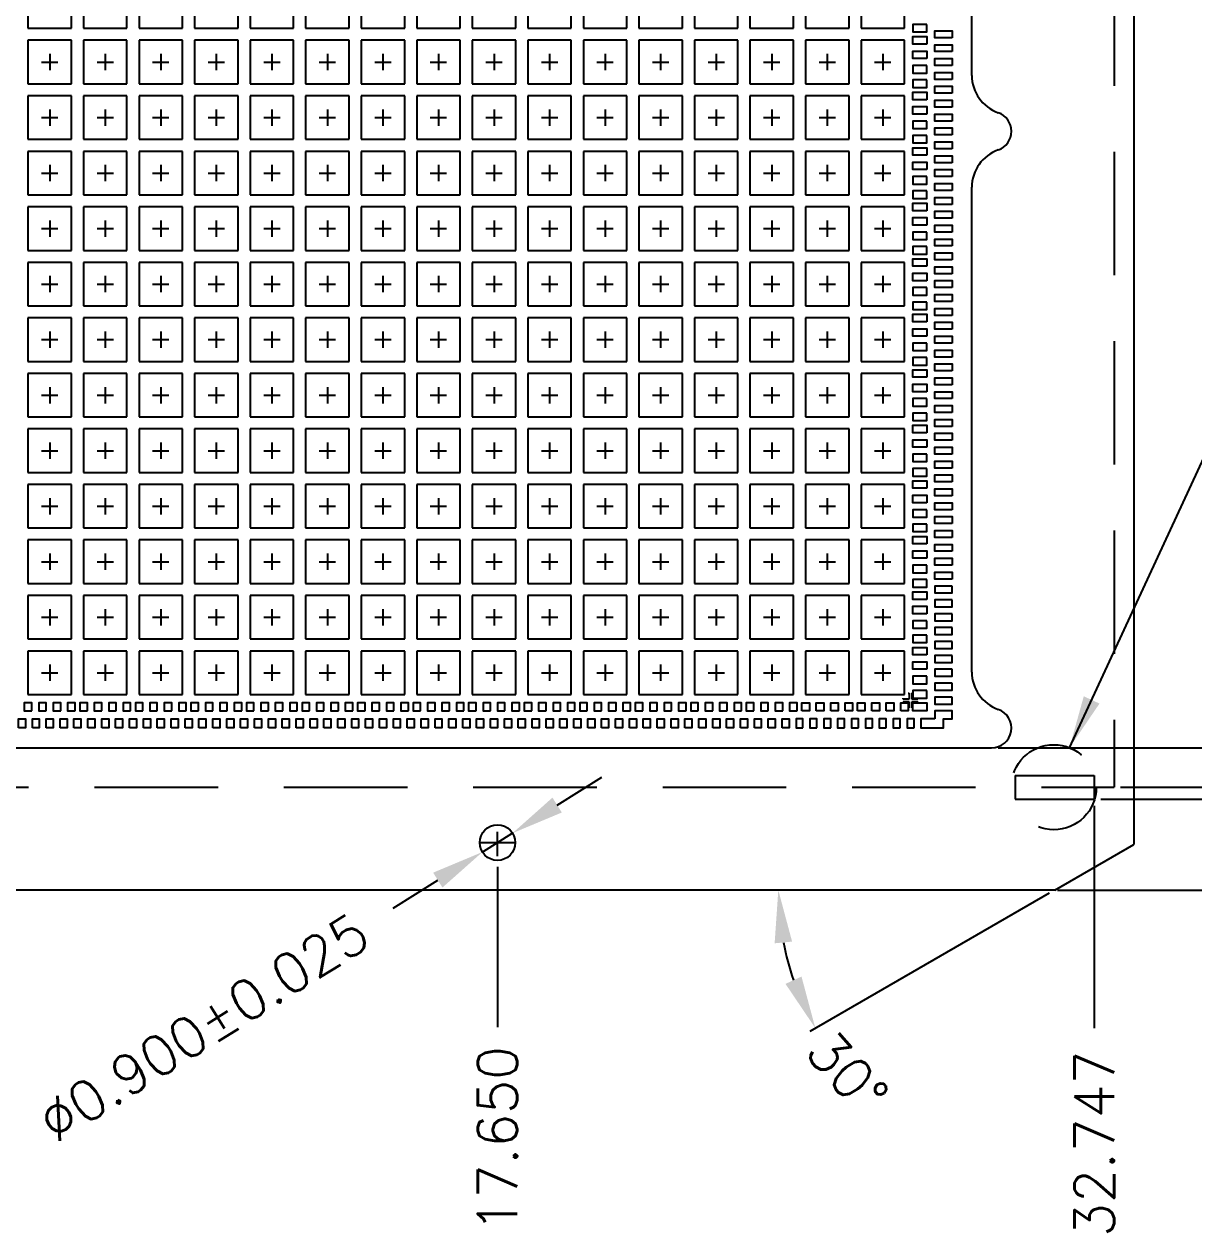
# Model space of a CAD drawing. Header units: millimetres. Extents: x 404.27 to 412.54, y 108.25 to 113.93.
# Drawn here: x 407.778 to 409.554, y 108.443 to 110.276 of the extents above; entities that cross this region are included whole.
import ezdxf

# ---------------------------------------------------------------- set-up
doc = ezdxf.new("R2010")
doc.units = ezdxf.units.MM
doc.header["$LTSCALE"] = 0.5
doc.header["$PDMODE"] = 98
for name, pattern in [('CENTER', [50.8, 31.75, -6.35, 6.35, -6.35]), ('HIDDEN', [0.375, 0.25, -0.125]), ('PHANTOM2', [31.75, 15.875, -3.175, 3.175, -3.175, 3.175, -3.175])]:
    doc.linetypes.add(name, pattern=pattern)
for name, color, linetype in [('1', 7, 'Continuous'), ('1D', 4, 'Continuous'), ('BTM', 7, 'HIDDEN'), ('Center', 2, 'CENTER'), ('PKG', 1, 'PHANTOM2')]:
    doc.layers.add(name, color=color, linetype=linetype)
doc.styles.add('SIMPLEX', font='simplex.shx')
doc.dimstyles.new('Standard2', dxfattribs={"dimtxt": 0.06, "dimasz": 0.08, "dimexe": 0.01, "dimexo": 0.01, "dimgap": 0.027, "dimtad": 1, "dimdec": 3, "dimlfac": 16.666667, "dimrnd": 5e-05, "dimzin": 1, "dimtxsty": 'SIMPLEX', "dimcen": 0.1905, "dimclrd": 256, "dimclre": 256, "dimclrt": 256, "dimazin": 3, "dimtp": 0.03, "dimtm": 0.05, "dimtfac": 0.8, "dimtdec": 3, "dimtmove": 0, "dimatfit": 3, "dimfxl": 0.05, "dimtzin": 4, "dimlwd": -1, "dimlwe": -1})

# ---------------------------------------------------------------- blocks, each defined once
blk = doc.blocks.new('*D16')
at = {"layer": '1D', "ltscale": 0.1, "transparency": 16777216}
blk.add_line((409.3465, 108.9616), (409.963, 108.9616), dxfattribs=at)
at = {"layer": 'Defpoints', "color": 0, "ltscale": 0.1, "transparency": 16777216}
for p in [(407.4376, 111.0196), (409.3365, 108.9616), (409.963, 108.9616)]:
    blk.add_point(p, dxfattribs=at)
at = {"layer": '1D', "ltscale": 0.1, "transparency": 16777216, "insert": (410.1386, 108.9616), "char_height": 0.06, "attachment_point": 5, "style": 'SIMPLEX'}
blk.add_mtext('\\A1;34.300', dxfattribs=at)
blk = doc.blocks.new('*D30')
at = {"layer": '1D', "transparency": 16777216}
for p, q in [((409.4425, 112.9576), (410.8102, 112.9576)), ((410.8002, 112.8776), (410.8002, 111.6918)), ((410.8002, 109.1976), (410.8002, 110.3835)), ((409.4425, 109.1176), (410.8102, 109.1176))]:
    blk.add_line(p, q, dxfattribs=at)
for points in [[(410.7869, 112.8776), (410.8136, 112.8776), (410.8002, 112.9576)], [(410.7869, 109.1976), (410.8136, 109.1976), (410.8002, 109.1176)]]:
    blk.add_solid(points, dxfattribs=at)
at = {"layer": 'Defpoints', "color": 0, "transparency": 16777216}
for p in [(409.4325, 112.9576), (409.4325, 109.1176), (410.8002, 109.1176)]:
    blk.add_point(p, dxfattribs=at)
at = {"layer": '1D', "transparency": 16777216, "insert": (410.8002, 111.0376), "char_height": 0.06, "attachment_point": 5, "rotation": 90, "style": 'SIMPLEX'}
blk.add_mtext('\\A1;64.000%%P0.500(TAPE WIDTH)', dxfattribs=at)
blk = doc.blocks.new('*D31')
at = {"layer": '1D', "transparency": 16777216}
for p, q in [((409.2566, 112.8616), (410.6311, 112.8616)), ((410.6211, 112.7816), (410.6211, 111.5366)), ((410.6211, 109.2576), (410.6211, 110.5026)), ((409.2566, 109.1776), (410.6311, 109.1776))]:
    blk.add_line(p, q, dxfattribs=at)
for points in [[(410.6078, 112.7816), (410.6345, 112.7816), (410.6211, 112.8616)], [(410.6078, 109.2576), (410.6345, 109.2576), (410.6211, 109.1776)]]:
    blk.add_solid(points, dxfattribs=at)
at = {"layer": 'Defpoints', "color": 0, "transparency": 16777216}
for p in [(409.2466, 112.8616), (409.2466, 109.1776), (410.6211, 109.1776)]:
    blk.add_point(p, dxfattribs=at)
at = {"layer": '1D', "transparency": 16777216, "insert": (410.6211, 111.0196), "char_height": 0.06, "attachment_point": 5, "rotation": 90, "style": 'SIMPLEX'}
blk.add_mtext('\\A1;59.3X61.4(MOLD PKG)', dxfattribs=at)
blk = doc.blocks.new('*D37')
at = {"layer": '1D', "transparency": 16777216}
for p, q in [((409.4125, 109.0996), (409.643, 109.0996)), ((409.643, 109.0996), (409.803, 109.0611)), ((409.803, 109.0611), (409.963, 109.0611))]:
    blk.add_line(p, q, dxfattribs=at)
at = {"layer": 'Defpoints', "color": 0, "transparency": 16777216}
for p in [(407.4376, 111.0196), (409.4025, 109.0996), (409.963, 109.0611)]:
    blk.add_point(p, dxfattribs=at)
at = {"layer": '1D', "transparency": 16777216, "insert": (410.1386, 109.0611), "char_height": 0.06, "attachment_point": 5, "style": 'SIMPLEX'}
blk.add_mtext('\\A1;32.000', dxfattribs=at)
blk = doc.blocks.new('*D38')
at = {"layer": '1D', "ltscale": 0.1, "transparency": 16777216}
blk.add_line((409.4025, 109.0896), (409.4025, 108.7519), dxfattribs=at)
at = {"layer": 'Defpoints', "color": 0, "ltscale": 0.1, "transparency": 16777216}
for p in [(407.4376, 111.0196), (409.4025, 109.0996), (409.4025, 108.7519)]:
    blk.add_point(p, dxfattribs=at)
at = {"layer": '1D', "ltscale": 0.1, "transparency": 16777216, "insert": (409.4025, 108.5763), "char_height": 0.06, "attachment_point": 5, "rotation": 90, "style": 'SIMPLEX'}
blk.add_mtext('\\A1;{\\C256;32.747}', dxfattribs=at)
blk = doc.blocks.new('*D40')
at = {"layer": '1D', "ltscale": 0.1, "transparency": 16777216}
blk.add_line((408.4966, 108.9966), (408.4966, 108.7532), dxfattribs=at)
at = {"layer": 'Defpoints', "color": 0, "ltscale": 0.1, "transparency": 16777216}
for p in [(407.4376, 111.0196), (408.4966, 109.0066), (408.4966, 108.7532)]:
    blk.add_point(p, dxfattribs=at)
at = {"layer": '1D', "ltscale": 0.1, "transparency": 16777216, "insert": (408.4966, 108.5833), "char_height": 0.06, "attachment_point": 5, "rotation": 90, "style": 'SIMPLEX'}
blk.add_mtext('\\A1;17.650', dxfattribs=at)
blk = doc.blocks.new('*D41')
at = {"layer": '1D', "linetype": 'ByBlock', "ltscale": 0.1, "transparency": 16777216}
for p, q in [((408.5872, 109.0906), (408.655, 109.1332)), ((408.5195, 109.048), (408.4738, 109.0193)), ((408.3383, 108.9341), (408.4061, 108.9767))]:
    blk.add_line(p, q, dxfattribs=at)
at = {"layer": '1D', "ltscale": 0.1, "transparency": 16777216}
for points in [[(408.5801, 109.1019), (408.5943, 109.0793), (408.5195, 109.048)], [(408.399, 108.988), (408.4131, 108.9654), (408.4738, 109.0193)]]:
    blk.add_solid(points, dxfattribs=at)
at = {"layer": 'Defpoints', "color": 0, "ltscale": 0.1, "transparency": 16777216}
for p in [(408.5195, 109.048), (408.4738, 109.0193)]:
    blk.add_point(p, dxfattribs=at)
at = {"layer": '1D', "ltscale": 0.1, "transparency": 16777216, "insert": (408.0506, 108.7532), "char_height": 0.06, "attachment_point": 5, "rotation": 32.1552, "style": 'SIMPLEX'}
blk.add_mtext('\\A1;∅0.900%%P0.025', dxfattribs=at)
blk = doc.blocks.new('*D101')
at = {"layer": '1D', "transparency": 16777216}
blk.add_line((409.3338, 108.9566), (408.9705, 108.7469), dxfattribs=at)
blk.add_arc((409.3425, 108.9616), 0.4195, 190.9423, 199.0577, dxfattribs=at)
for points in [[(408.9173, 108.8807), (408.9438, 108.8833), (408.9229, 108.9616)], [(408.9581, 108.8302), (408.9338, 108.8191), (408.9791, 108.7519)]]:
    blk.add_solid(points, dxfattribs=at)
at = {"layer": 'Defpoints', "color": 0, "transparency": 16777216}
for p in [(409.4625, 109.0309), (405.5849, 108.9616), (409.3425, 108.9616), (409.3425, 108.9616), (408.9293, 108.8888)]:
    blk.add_point(p, dxfattribs=at)
at = {"layer": '1D', "transparency": 16777216, "insert": (409.028, 108.6839), "char_height": 0.06, "attachment_point": 5, "rotation": 311.4489, "style": 'SIMPLEX'}
blk.add_mtext('\\A1;30°', dxfattribs=at)
blk = doc.blocks.new('*U155')
at = {"layer": 'Center', "ltscale": 0.01}
for p, q in [((-0.0124, 0), (0.0124, 0)), ((0, 0.0124), (0, -0.0124))]:
    blk.add_line(p, q, dxfattribs=at)
at = {"layer": 'PKG', "ltscale": 0.1}
blk.add_lwpolyline([(-0.033, -0.033), (0.033, -0.033), (0.033, 0.033), (-0.033, 0.033)], close=True, dxfattribs=at)
blk = doc.blocks.new('*U156')
at = {"color": 0, "linetype": 'ByBlock', "lineweight": -2, "transparency": 16777216}
for p in [(2.0232, 1.0116), (2.1075, 1.0116), (2.1918, 1.0116), (2.2761, 1.0116), (2.3604, 1.0116), (2.4447, 1.0116), (2.529, 1.0116), (2.6133, 1.0116), (2.6976, 1.0116), (2.7819, 1.0116), (2.8662, 1.0116), (2.9505, 1.0116), (3.0348, 1.0116), (3.1191, 1.0116), (3.2034, 1.0116), (3.2877, 1.0116), (2.0232, 0.9273), (2.1075, 0.9273), (2.1918, 0.9273), (2.2761, 0.9273), (2.3604, 0.9273), (2.4447, 0.9273), (2.529, 0.9273), (2.6133, 0.9273), (2.6976, 0.9273), (2.7819, 0.9273), (2.8662, 0.9273), (2.9505, 0.9273), (3.0348, 0.9273), (3.1191, 0.9273), (3.2034, 0.9273), (3.2877, 0.9273), (2.0232, 0.843), (2.1075, 0.843), (2.1918, 0.843), (2.2761, 0.843), (2.3604, 0.843), (2.4447, 0.843), (2.529, 0.843), (2.6133, 0.843), (2.6976, 0.843), (2.7819, 0.843), (2.8662, 0.843), (2.9505, 0.843), (3.0348, 0.843), (3.1191, 0.843), (3.2034, 0.843), (3.2877, 0.843), (2.0232, 0.7587), (2.1075, 0.7587), (2.1918, 0.7587), (2.2761, 0.7587), (2.3604, 0.7587), (2.4447, 0.7587), (2.529, 0.7587), (2.6133, 0.7587), (2.6976, 0.7587), (2.7819, 0.7587), (2.8662, 0.7587), (2.9505, 0.7587), (3.0348, 0.7587), (3.1191, 0.7587), (3.2034, 0.7587), (3.2877, 0.7587), (2.0232, 0.6744), (2.1075, 0.6744), (2.1918, 0.6744), (2.2761, 0.6744), (2.3604, 0.6744), (2.4447, 0.6744), (2.529, 0.6744), (2.6133, 0.6744), (2.6976, 0.6744), (2.7819, 0.6744), (2.8662, 0.6744), (2.9505, 0.6744), (3.0348, 0.6744), (3.1191, 0.6744), (3.2034, 0.6744), (3.2877, 0.6744), (2.0232, 0.5901), (2.1075, 0.5901), (2.1918, 0.5901), (2.2761, 0.5901), (2.3604, 0.5901), (2.4447, 0.5901), (2.529, 0.5901), (2.6133, 0.5901), (2.6976, 0.5901), (2.7819, 0.5901), (2.8662, 0.5901), (2.9505, 0.5901), (3.0348, 0.5901), (3.1191, 0.5901), (3.2034, 0.5901), (3.2877, 0.5901), (2.0232, 0.5058), (2.1075, 0.5058), (2.1918, 0.5058), (2.2761, 0.5058), (2.3604, 0.5058), (2.4447, 0.5058), (2.529, 0.5058), (2.6133, 0.5058), (2.6976, 0.5058), (2.7819, 0.5058), (2.8662, 0.5058), (2.9505, 0.5058), (3.0348, 0.5058), (3.1191, 0.5058), (3.2034, 0.5058), (3.2877, 0.5058), (2.0232, 0.4215), (2.1075, 0.4215), (2.1918, 0.4215), (2.2761, 0.4215), (2.3604, 0.4215), (2.4447, 0.4215), (2.529, 0.4215), (2.6133, 0.4215), (2.6976, 0.4215), (2.7819, 0.4215), (2.8662, 0.4215), (2.9505, 0.4215), (3.0348, 0.4215), (3.1191, 0.4215), (3.2034, 0.4215), (3.2877, 0.4215), (2.0232, 0.3372), (2.1075, 0.3372), (2.1918, 0.3372), (2.2761, 0.3372), (2.3604, 0.3372), (2.4447, 0.3372), (2.529, 0.3372), (2.6133, 0.3372), (2.6976, 0.3372), (2.7819, 0.3372), (2.8662, 0.3372), (2.9505, 0.3372), (3.0348, 0.3372), (3.1191, 0.3372), (3.2034, 0.3372), (3.2877, 0.3372), (2.0232, 0.2529), (2.1075, 0.2529), (2.1918, 0.2529), (2.2761, 0.2529), (2.3604, 0.2529), (2.4447, 0.2529), (2.529, 0.2529), (2.6133, 0.2529), (2.6976, 0.2529), (2.7819, 0.2529), (2.8662, 0.2529), (2.9505, 0.2529), (3.0348, 0.2529), (3.1191, 0.2529), (3.2034, 0.2529), (3.2877, 0.2529), (2.0232, 0.1686), (2.1075, 0.1686), (2.1918, 0.1686), (2.2761, 0.1686), (2.3604, 0.1686), (2.4447, 0.1686), (2.529, 0.1686), (2.6133, 0.1686), (2.6976, 0.1686), (2.7819, 0.1686), (2.8662, 0.1686), (2.9505, 0.1686), (3.0348, 0.1686), (3.1191, 0.1686), (3.2034, 0.1686), (3.2877, 0.1686), (2.0232, 0.0843), (2.1075, 0.0843), (2.1918, 0.0843), (2.2761, 0.0843), (2.3604, 0.0843), (2.4447, 0.0843), (2.529, 0.0843), (2.6133, 0.0843), (2.6976, 0.0843), (2.7819, 0.0843), (2.8662, 0.0843), (2.9505, 0.0843), (3.0348, 0.0843), (3.1191, 0.0843), (3.2034, 0.0843), (3.2877, 0.0843), (2.0232, 0), (2.1075, 0), (2.1918, 0), (2.2761, 0), (2.3604, 0), (2.4447, 0), (2.529, 0), (2.6133, 0), (2.6976, 0), (2.7819, 0), (2.8662, 0), (2.9505, 0), (3.0348, 0), (3.1191, 0), (3.2034, 0), (3.2877, 0)]:
    blk.add_blockref('*U155', p, dxfattribs=at)

msp = doc.modelspace()

# ---------------------------------------------------------------- linework, layer by layer
at = {"color": 2, "linetype": 'HIDDEN', "ltscale": 1.5}
msp.add_line((409.432459, 112.957642), (409.432459, 109.117642), dxfattribs=at)
for p, q in [((409.462459, 110.356642), (409.462459, 109.030938)), ((409.282459, 109.135642), (409.402459, 109.135642)), ((409.282459, 109.135642), (409.282459, 109.099642)), ((409.402459, 109.135642), (409.402459, 109.099642)), ((409.282459, 109.099642), (409.402459, 109.099642))]:
    msp.add_line(p, q)
for points in [[(409.148239, 110.275942), (409.127239, 110.275942), (409.127239, 110.264542), (409.148239, 110.264542)], [(409.148239, 110.245942), (409.127239, 110.245942), (409.127239, 110.257342), (409.148239, 110.257342)], [(409.148239, 110.224042), (409.127239, 110.224042), (409.127239, 110.235442), (409.148239, 110.235442)], [(409.148239, 110.213542), (409.127239, 110.213542), (409.127239, 110.202142), (409.148239, 110.202142)], [(409.148239, 110.191642), (409.127239, 110.191642), (409.127239, 110.180242), (409.148239, 110.180242)], [(409.148239, 110.161642), (409.127239, 110.161642), (409.127239, 110.173042), (409.148239, 110.173042)], [(409.148239, 110.139742), (409.127239, 110.139742), (409.127239, 110.151142), (409.148239, 110.151142)], [(409.148239, 110.129242), (409.127239, 110.129242), (409.127239, 110.117842), (409.148239, 110.117842)], [(409.148239, 110.107342), (409.127239, 110.107342), (409.127239, 110.095942), (409.148239, 110.095942)], [(409.148239, 110.077342), (409.127239, 110.077342), (409.127239, 110.088742), (409.148239, 110.088742)], [(409.148239, 110.055442), (409.127239, 110.055442), (409.127239, 110.066842), (409.148239, 110.066842)], [(409.148239, 110.044942), (409.127239, 110.044942), (409.127239, 110.033542), (409.148239, 110.033542)], [(409.148239, 110.023042), (409.127239, 110.023042), (409.127239, 110.011642), (409.148239, 110.011642)], [(409.148239, 109.993042), (409.127239, 109.993042), (409.127239, 110.004442), (409.148239, 110.004442)], [(409.148239, 109.971142), (409.127239, 109.971142), (409.127239, 109.982542), (409.148239, 109.982542)], [(409.148239, 109.960642), (409.127239, 109.960642), (409.127239, 109.949242), (409.148239, 109.949242)], [(409.148239, 109.938742), (409.127239, 109.938742), (409.127239, 109.927342), (409.148239, 109.927342)], [(409.148239, 109.908742), (409.127239, 109.908742), (409.127239, 109.920142), (409.148239, 109.920142)], [(409.148239, 109.886842), (409.127239, 109.886842), (409.127239, 109.898242), (409.148239, 109.898242)], [(409.148239, 109.876342), (409.127239, 109.876342), (409.127239, 109.864942), (409.148239, 109.864942)], [(409.148239, 109.854442), (409.127239, 109.854442), (409.127239, 109.843042), (409.148239, 109.843042)], [(409.148239, 109.824442), (409.127239, 109.824442), (409.127239, 109.835842), (409.148239, 109.835842)], [(409.148239, 109.802542), (409.127239, 109.802542), (409.127239, 109.813942), (409.148239, 109.813942)], [(409.148239, 109.792042), (409.127239, 109.792042), (409.127239, 109.780642), (409.148239, 109.780642)], [(409.148239, 109.770142), (409.127239, 109.770142), (409.127239, 109.758742), (409.148239, 109.758742)], [(409.148239, 109.740142), (409.127239, 109.740142), (409.127239, 109.751542), (409.148239, 109.751542)], [(409.148239, 109.718242), (409.127239, 109.718242), (409.127239, 109.729642), (409.148239, 109.729642)], [(409.148239, 109.707742), (409.127239, 109.707742), (409.127239, 109.696342), (409.148239, 109.696342)], [(409.148239, 109.685842), (409.127239, 109.685842), (409.127239, 109.674442), (409.148239, 109.674442)], [(409.148239, 109.655842), (409.127239, 109.655842), (409.127239, 109.667242), (409.148239, 109.667242)], [(409.148239, 109.633942), (409.127239, 109.633942), (409.127239, 109.645342), (409.148239, 109.645342)], [(409.148239, 109.623442), (409.127239, 109.623442), (409.127239, 109.612042), (409.148239, 109.612042)], [(409.148239, 109.601542), (409.127239, 109.601542), (409.127239, 109.590142), (409.148239, 109.590142)], [(409.148239, 109.571542), (409.127239, 109.571542), (409.127239, 109.582942), (409.148239, 109.582942)], [(409.148239, 109.549642), (409.127239, 109.549642), (409.127239, 109.561042), (409.148239, 109.561042)], [(409.148239, 109.539142), (409.127239, 109.539142), (409.127239, 109.527742), (409.148239, 109.527742)], [(409.148239, 109.517242), (409.127239, 109.517242), (409.127239, 109.505842), (409.148239, 109.505842)], [(409.148239, 109.487242), (409.127239, 109.487242), (409.127239, 109.498642), (409.148239, 109.498642)], [(409.148239, 109.465342), (409.127239, 109.465342), (409.127239, 109.476742), (409.148239, 109.476742)], [(409.148239, 109.454842), (409.127239, 109.454842), (409.127239, 109.443442), (409.148239, 109.443442)], [(409.148239, 109.432942), (409.127239, 109.432942), (409.127239, 109.421542), (409.148239, 109.421542)], [(409.148239, 109.402942), (409.127239, 109.402942), (409.127239, 109.414342), (409.148239, 109.414342)], [(409.148239, 109.381042), (409.127239, 109.381042), (409.127239, 109.392442), (409.148239, 109.392442)], [(409.148239, 109.370542), (409.127239, 109.370542), (409.127239, 109.359142), (409.148239, 109.359142)], [(409.148239, 109.348642), (409.127239, 109.348642), (409.127239, 109.337242), (409.148239, 109.337242)], [(409.148239, 109.318642), (409.127239, 109.318642), (409.127239, 109.330042), (409.148239, 109.330042)], [(409.148239, 109.296742), (409.127239, 109.296742), (409.127239, 109.308142), (409.148239, 109.308142)], [(409.148239, 109.286242), (409.127239, 109.286242), (409.127239, 109.274842), (409.148239, 109.274842)], [(409.148239, 109.264342), (409.127239, 109.264342), (409.127239, 109.252942), (409.148239, 109.252942)], [(407.789839, 109.233742), (407.789839, 109.245742), (407.778439, 109.245742), (407.778439, 109.233742)], [(407.811739, 109.233742), (407.811739, 109.245742), (407.800339, 109.245742), (407.800339, 109.233742)], [(407.833639, 109.233742), (407.833639, 109.245742), (407.822239, 109.245742), (407.822239, 109.233742)], [(407.855539, 109.233742), (407.855539, 109.245742), (407.844139, 109.245742), (407.844139, 109.233742)], [(407.874139, 109.233742), (407.874139, 109.245742), (407.862739, 109.245742), (407.862739, 109.233742)], [(407.896039, 109.233742), (407.896039, 109.245742), (407.884639, 109.245742), (407.884639, 109.233742)], [(407.917939, 109.233742), (407.917939, 109.245742), (407.906539, 109.245742), (407.906539, 109.233742)], [(407.939839, 109.233742), (407.939839, 109.245742), (407.928439, 109.245742), (407.928439, 109.233742)], [(407.958439, 109.233742), (407.958439, 109.245742), (407.947039, 109.245742), (407.947039, 109.233742)], [(407.980339, 109.233742), (407.980339, 109.245742), (407.968939, 109.245742), (407.968939, 109.233742)], [(408.002239, 109.233742), (408.002239, 109.245742), (407.990839, 109.245742), (407.990839, 109.233742)], [(408.024139, 109.233742), (408.024139, 109.245742), (408.012739, 109.245742), (408.012739, 109.233742)], [(408.042739, 109.233742), (408.042739, 109.245742), (408.031339, 109.245742), (408.031339, 109.233742)], [(408.064639, 109.233742), (408.064639, 109.245742), (408.053239, 109.245742), (408.053239, 109.233742)], [(408.086539, 109.233742), (408.086539, 109.245742), (408.075139, 109.245742), (408.075139, 109.233742)], [(408.108439, 109.233742), (408.108439, 109.245742), (408.097039, 109.245742), (408.097039, 109.233742)], [(408.127039, 109.233742), (408.127039, 109.245742), (408.115639, 109.245742), (408.115639, 109.233742)], [(408.148939, 109.233742), (408.148939, 109.245742), (408.137539, 109.245742), (408.137539, 109.233742)], [(408.170839, 109.233742), (408.170839, 109.245742), (408.159439, 109.245742), (408.159439, 109.233742)], [(408.192739, 109.233742), (408.192739, 109.245742), (408.181339, 109.245742), (408.181339, 109.233742)], [(408.211339, 109.233742), (408.211339, 109.245742), (408.199939, 109.245742), (408.199939, 109.233742)], [(408.233239, 109.233742), (408.233239, 109.245742), (408.221839, 109.245742), (408.221839, 109.233742)], [(408.255139, 109.233742), (408.255139, 109.245742), (408.243739, 109.245742), (408.243739, 109.233742)], [(408.277039, 109.233742), (408.277039, 109.245742), (408.265639, 109.245742), (408.265639, 109.233742)], [(408.295639, 109.233742), (408.295639, 109.245742), (408.284239, 109.245742), (408.284239, 109.233742)], [(408.317539, 109.233742), (408.317539, 109.245742), (408.306139, 109.245742), (408.306139, 109.233742)], [(408.339439, 109.233742), (408.339439, 109.245742), (408.328039, 109.245742), (408.328039, 109.233742)], [(408.361339, 109.233742), (408.361339, 109.245742), (408.349939, 109.245742), (408.349939, 109.233742)], [(408.379939, 109.233742), (408.379939, 109.245742), (408.368539, 109.245742), (408.368539, 109.233742)], [(408.401839, 109.233742), (408.401839, 109.245742), (408.390439, 109.245742), (408.390439, 109.233742)], [(408.423739, 109.233742), (408.423739, 109.245742), (408.412339, 109.245742), (408.412339, 109.233742)], [(408.445639, 109.233742), (408.445639, 109.245742), (408.434239, 109.245742), (408.434239, 109.233742)], [(408.464239, 109.233742), (408.464239, 109.245742), (408.452839, 109.245742), (408.452839, 109.233742)], [(408.486139, 109.233742), (408.486139, 109.245742), (408.474739, 109.245742), (408.474739, 109.233742)], [(408.508039, 109.233742), (408.508039, 109.245742), (408.496639, 109.245742), (408.496639, 109.233742)], [(408.529939, 109.233742), (408.529939, 109.245742), (408.518539, 109.245742), (408.518539, 109.233742)], [(408.548539, 109.233742), (408.548539, 109.245742), (408.537139, 109.245742), (408.537139, 109.233742)], [(408.570439, 109.233742), (408.570439, 109.245742), (408.559039, 109.245742), (408.559039, 109.233742)], [(408.592339, 109.233742), (408.592339, 109.245742), (408.580939, 109.245742), (408.580939, 109.233742)], [(408.614239, 109.233742), (408.614239, 109.245742), (408.602839, 109.245742), (408.602839, 109.233742)], [(408.632839, 109.233742), (408.632839, 109.245742), (408.621439, 109.245742), (408.621439, 109.233742)], [(408.654739, 109.233742), (408.654739, 109.245742), (408.643339, 109.245742), (408.643339, 109.233742)], [(408.676639, 109.233742), (408.676639, 109.245742), (408.665239, 109.245742), (408.665239, 109.233742)], [(408.698539, 109.233742), (408.698539, 109.245742), (408.687139, 109.245742), (408.687139, 109.233742)], [(408.717139, 109.233742), (408.717139, 109.245742), (408.705739, 109.245742), (408.705739, 109.233742)], [(408.739039, 109.233742), (408.739039, 109.245742), (408.727639, 109.245742), (408.727639, 109.233742)], [(408.760939, 109.233742), (408.760939, 109.245742), (408.749539, 109.245742), (408.749539, 109.233742)], [(408.782839, 109.233742), (408.782839, 109.245742), (408.771439, 109.245742), (408.771439, 109.233742)], [(408.801439, 109.233742), (408.801439, 109.245742), (408.790039, 109.245742), (408.790039, 109.233742)], [(408.823339, 109.233742), (408.823339, 109.245742), (408.811939, 109.245742), (408.811939, 109.233742)], [(408.845239, 109.233742), (408.845239, 109.245742), (408.833839, 109.245742), (408.833839, 109.233742)], [(408.867139, 109.233742), (408.867139, 109.245742), (408.855739, 109.245742), (408.855739, 109.233742)], [(408.885739, 109.233742), (408.885739, 109.245742), (408.874339, 109.245742), (408.874339, 109.233742)], [(408.907639, 109.233742), (408.907639, 109.245742), (408.896239, 109.245742), (408.896239, 109.233742)], [(408.929539, 109.233742), (408.929539, 109.245742), (408.918139, 109.245742), (408.918139, 109.233742)], [(408.951439, 109.233742), (408.951439, 109.245742), (408.940039, 109.245742), (408.940039, 109.233742)], [(408.958639, 109.233742), (408.958639, 109.245742), (408.970039, 109.245742), (408.970039, 109.233742)], [(408.980539, 109.233742), (408.980539, 109.245742), (408.991939, 109.245742), (408.991939, 109.233742)], [(409.002439, 109.233742), (409.002439, 109.245742), (409.013839, 109.245742), (409.013839, 109.233742)], [(409.024339, 109.233742), (409.024339, 109.245742), (409.035739, 109.245742), (409.035739, 109.233742)], [(409.042939, 109.233742), (409.042939, 109.245742), (409.054339, 109.245742), (409.054339, 109.233742)], [(409.064839, 109.233742), (409.064839, 109.245742), (409.076239, 109.245742), (409.076239, 109.233742)], [(409.086739, 109.233742), (409.086739, 109.245742), (409.098139, 109.245742), (409.098139, 109.233742)], [(409.108639, 109.233742), (409.108639, 109.245742), (409.120039, 109.245742), (409.120039, 109.233742)]]:
    msp.add_lwpolyline(points, close=True)
at = {"color": 0, "ltscale": 0.1}
for points in [[(409.186639, 110.255655), (409.160239, 110.255655), (409.160239, 110.26623), (409.186639, 110.26623)], [(409.186639, 110.23458), (409.160239, 110.23458), (409.160239, 110.245155), (409.186639, 110.245155)], [(409.186639, 110.213505), (409.160239, 110.213505), (409.160239, 110.22408), (409.186639, 110.22408)], [(409.186639, 110.19243), (409.160239, 110.19243), (409.160239, 110.203005), (409.186639, 110.203005)], [(409.186639, 110.171355), (409.160239, 110.171355), (409.160239, 110.18193), (409.186639, 110.18193)], [(409.186639, 110.15028), (409.160239, 110.15028), (409.160239, 110.160855), (409.186639, 110.160855)], [(409.186639, 110.129205), (409.160239, 110.129205), (409.160239, 110.13978), (409.186639, 110.13978)], [(409.186639, 110.10813), (409.160239, 110.10813), (409.160239, 110.118705), (409.186639, 110.118705)], [(409.186639, 110.087055), (409.160239, 110.087055), (409.160239, 110.09763), (409.186639, 110.09763)], [(409.186639, 110.06598), (409.160239, 110.06598), (409.160239, 110.076555), (409.186639, 110.076555)], [(409.186639, 110.044905), (409.160239, 110.044905), (409.160239, 110.05548), (409.186639, 110.05548)], [(409.186639, 110.02383), (409.160239, 110.02383), (409.160239, 110.034405), (409.186639, 110.034405)], [(409.186639, 110.002755), (409.160239, 110.002755), (409.160239, 110.01333), (409.186639, 110.01333)], [(409.186639, 109.98168), (409.160239, 109.98168), (409.160239, 109.992255), (409.186639, 109.992255)], [(409.186639, 109.960605), (409.160239, 109.960605), (409.160239, 109.97118), (409.186639, 109.97118)], [(409.186639, 109.93953), (409.160239, 109.93953), (409.160239, 109.950105), (409.186639, 109.950105)], [(409.186639, 109.918455), (409.160239, 109.918455), (409.160239, 109.92903), (409.186639, 109.92903)], [(409.186639, 109.89738), (409.160239, 109.89738), (409.160239, 109.907955), (409.186639, 109.907955)], [(409.186639, 109.876305), (409.160239, 109.876305), (409.160239, 109.88688), (409.186639, 109.88688)], [(409.186639, 109.85523), (409.160239, 109.85523), (409.160239, 109.865805), (409.186639, 109.865805)], [(409.186639, 109.834155), (409.160239, 109.834155), (409.160239, 109.84473), (409.186639, 109.84473)], [(409.186639, 109.81308), (409.160239, 109.81308), (409.160239, 109.823655), (409.186639, 109.823655)], [(409.186639, 109.792005), (409.160239, 109.792005), (409.160239, 109.80258), (409.186639, 109.80258)], [(409.186639, 109.77093), (409.160239, 109.77093), (409.160239, 109.781505), (409.186639, 109.781505)], [(409.186639, 109.749855), (409.160239, 109.749855), (409.160239, 109.76043), (409.186639, 109.76043)], [(409.186639, 109.72878), (409.160239, 109.72878), (409.160239, 109.739355), (409.186639, 109.739355)], [(409.186639, 109.707705), (409.160239, 109.707705), (409.160239, 109.71828), (409.186639, 109.71828)], [(409.186639, 109.68663), (409.160239, 109.68663), (409.160239, 109.697205), (409.186639, 109.697205)], [(409.186639, 109.665555), (409.160239, 109.665555), (409.160239, 109.67613), (409.186639, 109.67613)], [(409.186639, 109.64448), (409.160239, 109.64448), (409.160239, 109.655055), (409.186639, 109.655055)], [(409.186639, 109.623405), (409.160239, 109.623405), (409.160239, 109.63398), (409.186639, 109.63398)], [(409.186639, 109.60233), (409.160239, 109.60233), (409.160239, 109.612905), (409.186639, 109.612905)], [(409.186639, 109.581255), (409.160239, 109.581255), (409.160239, 109.59183), (409.186639, 109.59183)], [(409.186639, 109.56018), (409.160239, 109.56018), (409.160239, 109.570755), (409.186639, 109.570755)], [(409.186639, 109.539105), (409.160239, 109.539105), (409.160239, 109.54968), (409.186639, 109.54968)], [(409.186639, 109.51803), (409.160239, 109.51803), (409.160239, 109.528605), (409.186639, 109.528605)], [(409.186639, 109.496955), (409.160239, 109.496955), (409.160239, 109.50753), (409.186639, 109.50753)], [(409.186639, 109.47588), (409.160239, 109.47588), (409.160239, 109.486455), (409.186639, 109.486455)], [(409.186639, 109.454805), (409.160239, 109.454805), (409.160239, 109.46538), (409.186639, 109.46538)], [(409.186639, 109.43373), (409.160239, 109.43373), (409.160239, 109.444305), (409.186639, 109.444305)], [(409.186639, 109.42323), (409.160239, 109.42323), (409.160239, 109.412655), (409.186639, 109.412655)], [(409.186639, 109.402155), (409.160239, 109.402155), (409.160239, 109.39158), (409.186639, 109.39158)], [(409.186639, 109.38108), (409.160239, 109.38108), (409.160239, 109.370505), (409.186639, 109.370505)], [(409.186639, 109.360005), (409.160239, 109.360005), (409.160239, 109.34943), (409.186639, 109.34943)], [(409.186639, 109.33893), (409.160239, 109.33893), (409.160239, 109.328355), (409.186639, 109.328355)], [(409.186639, 109.317855), (409.160239, 109.317855), (409.160239, 109.30728), (409.186639, 109.30728)], [(409.186639, 109.29678), (409.160239, 109.29678), (409.160239, 109.286205), (409.186639, 109.286205)], [(409.186639, 109.275705), (409.160239, 109.275705), (409.160239, 109.26513), (409.186639, 109.26513)], [(409.186639, 109.25463), (409.160239, 109.25463), (409.160239, 109.244055), (409.186639, 109.244055)], [(407.769551, 109.207642), (407.769551, 109.221742), (407.780126, 109.221742), (407.780126, 109.207642)], [(407.790626, 109.207642), (407.790626, 109.221742), (407.801201, 109.221742), (407.801201, 109.207642)], [(407.811701, 109.207642), (407.811701, 109.221742), (407.822276, 109.221742), (407.822276, 109.207642)], [(407.832776, 109.207642), (407.832776, 109.221742), (407.843351, 109.221742), (407.843351, 109.207642)], [(407.853851, 109.207642), (407.853851, 109.221742), (407.864426, 109.221742), (407.864426, 109.207642)], [(407.874926, 109.207642), (407.874926, 109.221742), (407.885501, 109.221742), (407.885501, 109.207642)], [(407.896001, 109.207642), (407.896001, 109.221742), (407.906576, 109.221742), (407.906576, 109.207642)], [(407.917076, 109.207642), (407.917076, 109.221742), (407.927651, 109.221742), (407.927651, 109.207642)], [(407.938151, 109.207642), (407.938151, 109.221742), (407.948726, 109.221742), (407.948726, 109.207642)], [(407.959226, 109.207642), (407.959226, 109.221742), (407.969801, 109.221742), (407.969801, 109.207642)], [(407.980301, 109.207642), (407.980301, 109.221742), (407.990876, 109.221742), (407.990876, 109.207642)], [(408.001376, 109.207642), (408.001376, 109.221742), (408.011951, 109.221742), (408.011951, 109.207642)], [(408.022451, 109.207642), (408.022451, 109.221742), (408.033026, 109.221742), (408.033026, 109.207642)], [(408.043526, 109.207642), (408.043526, 109.221742), (408.054101, 109.221742), (408.054101, 109.207642)], [(408.064601, 109.207642), (408.064601, 109.221742), (408.075176, 109.221742), (408.075176, 109.207642)], [(408.085676, 109.207642), (408.085676, 109.221742), (408.096251, 109.221742), (408.096251, 109.207642)], [(408.106751, 109.207642), (408.106751, 109.221742), (408.117326, 109.221742), (408.117326, 109.207642)], [(408.127826, 109.207642), (408.127826, 109.221742), (408.138401, 109.221742), (408.138401, 109.207642)], [(408.148901, 109.207642), (408.148901, 109.221742), (408.159476, 109.221742), (408.159476, 109.207642)], [(408.169976, 109.207642), (408.169976, 109.221742), (408.180551, 109.221742), (408.180551, 109.207642)], [(408.191051, 109.207642), (408.191051, 109.221742), (408.201626, 109.221742), (408.201626, 109.207642)], [(408.212126, 109.207642), (408.212126, 109.221742), (408.222701, 109.221742), (408.222701, 109.207642)], [(408.233201, 109.207642), (408.233201, 109.221742), (408.243776, 109.221742), (408.243776, 109.207642)], [(408.254276, 109.207642), (408.254276, 109.221742), (408.264851, 109.221742), (408.264851, 109.207642)], [(408.275351, 109.207642), (408.275351, 109.221742), (408.285926, 109.221742), (408.285926, 109.207642)], [(408.296426, 109.207642), (408.296426, 109.221742), (408.307001, 109.221742), (408.307001, 109.207642)], [(408.317501, 109.207642), (408.317501, 109.221742), (408.328076, 109.221742), (408.328076, 109.207642)], [(408.338576, 109.207642), (408.338576, 109.221742), (408.349151, 109.221742), (408.349151, 109.207642)], [(408.359651, 109.207642), (408.359651, 109.221742), (408.370226, 109.221742), (408.370226, 109.207642)], [(408.380726, 109.207642), (408.380726, 109.221742), (408.391301, 109.221742), (408.391301, 109.207642)], [(408.401801, 109.207642), (408.401801, 109.221742), (408.412376, 109.221742), (408.412376, 109.207642)], [(408.422876, 109.207642), (408.422876, 109.221742), (408.433451, 109.221742), (408.433451, 109.207642)], [(408.443951, 109.207642), (408.443951, 109.221742), (408.454526, 109.221742), (408.454526, 109.207642)], [(408.465026, 109.207642), (408.465026, 109.221742), (408.475601, 109.221742), (408.475601, 109.207642)], [(408.486101, 109.207642), (408.486101, 109.221742), (408.496676, 109.221742), (408.496676, 109.207642)], [(408.507176, 109.207642), (408.507176, 109.221742), (408.517751, 109.221742), (408.517751, 109.207642)], [(408.528251, 109.207642), (408.528251, 109.221742), (408.538826, 109.221742), (408.538826, 109.207642)], [(408.549326, 109.207642), (408.549326, 109.221742), (408.559901, 109.221742), (408.559901, 109.207642)], [(408.570401, 109.207642), (408.570401, 109.221742), (408.580976, 109.221742), (408.580976, 109.207642)], [(408.591476, 109.207642), (408.591476, 109.221742), (408.602051, 109.221742), (408.602051, 109.207642)], [(408.612551, 109.207642), (408.612551, 109.221742), (408.623126, 109.221742), (408.623126, 109.207642)], [(408.633626, 109.207642), (408.633626, 109.221742), (408.644201, 109.221742), (408.644201, 109.207642)], [(408.654701, 109.207642), (408.654701, 109.221742), (408.665276, 109.221742), (408.665276, 109.207642)], [(408.675776, 109.207642), (408.675776, 109.221742), (408.686351, 109.221742), (408.686351, 109.207642)], [(408.696851, 109.207642), (408.696851, 109.221742), (408.707426, 109.221742), (408.707426, 109.207642)], [(408.717926, 109.207642), (408.717926, 109.221742), (408.728501, 109.221742), (408.728501, 109.207642)], [(408.739001, 109.207642), (408.739001, 109.221742), (408.749576, 109.221742), (408.749576, 109.207642)], [(408.760076, 109.207642), (408.760076, 109.221742), (408.770651, 109.221742), (408.770651, 109.207642)], [(408.781151, 109.207642), (408.781151, 109.221742), (408.791726, 109.221742), (408.791726, 109.207642)], [(408.802226, 109.207642), (408.802226, 109.221742), (408.812801, 109.221742), (408.812801, 109.207642)], [(408.823301, 109.207642), (408.823301, 109.221742), (408.833876, 109.221742), (408.833876, 109.207642)], [(408.844376, 109.207642), (408.844376, 109.221742), (408.854951, 109.221742), (408.854951, 109.207642)], [(408.865451, 109.207642), (408.865451, 109.221742), (408.876026, 109.221742), (408.876026, 109.207642)], [(408.886526, 109.207642), (408.886526, 109.221742), (408.897101, 109.221742), (408.897101, 109.207642)], [(408.907601, 109.207642), (408.907601, 109.221742), (408.918176, 109.221742), (408.918176, 109.207642)], [(408.928676, 109.207642), (408.928676, 109.221742), (408.939251, 109.221742), (408.939251, 109.207642)], [(408.960326, 109.207642), (408.960326, 109.221742), (408.949751, 109.221742), (408.949751, 109.207642)], [(408.981401, 109.207642), (408.981401, 109.221742), (408.970826, 109.221742), (408.970826, 109.207642)], [(409.002476, 109.207642), (409.002476, 109.221742), (408.991901, 109.221742), (408.991901, 109.207642)], [(409.023551, 109.207642), (409.023551, 109.221742), (409.012976, 109.221742), (409.012976, 109.207642)], [(409.044626, 109.207642), (409.044626, 109.221742), (409.034051, 109.221742), (409.034051, 109.207642)], [(409.065701, 109.207642), (409.065701, 109.221742), (409.055126, 109.221742), (409.055126, 109.207642)], [(409.086776, 109.207642), (409.086776, 109.221742), (409.076201, 109.221742), (409.076201, 109.207642)], [(409.107851, 109.207642), (409.107851, 109.221742), (409.097276, 109.221742), (409.097276, 109.207642)], [(409.128926, 109.207642), (409.128926, 109.221742), (409.118351, 109.221742), (409.118351, 109.207642)], [(409.160239, 109.221742), (409.139426, 109.221742), (409.139426, 109.207642), (409.173439, 109.207642), (409.173439, 109.221742), (409.186639, 109.221742), (409.186639, 109.233555), (409.160239, 109.233555)]]:
    msp.add_lwpolyline(points, close=True, dxfattribs=at)
at = {"ltscale": 0.5}
msp.add_lwpolyline([(409.127239, 109.245742), (409.148239, 109.245742), (409.148239, 109.233742), (409.127239, 109.233742)], close=True, dxfattribs=at)
at = {"color": 0}
msp.add_circle((408.496639, 109.033642), 0.027, dxfattribs=at)
at = {"layer": '1'}
for q in [(409.462459, 109.030924), (405.584939, 108.961642)]:
    msp.add_line((409.342459, 108.961642), q, dxfattribs=at)
at = {"layer": '1', "color": 4}
for centre, radius, start, end in [((409.276639, 110.198495), 0.06, 180, 250.528779), ((409.246639, 110.113642), 0.03, 289.471221, 70.528779), ((409.276639, 110.028789), 0.06, 109.471221, 180), ((409.276639, 109.292495), 0.06, 180, 250.528779), ((409.246639, 109.207642), 0.03, 270, 70.528779)]:
    msp.add_arc(centre, radius, start, end, dxfattribs=at)
at = {"layer": '1D', "linetype": 'CENTER'}
for p, q in [((409.216639, 110.198495), (409.216639, 110.934789)), ((409.216639, 109.292495), (409.216639, 110.028789)), ((408.496639, 109.012807), (408.496639, 109.049917)), ((408.469678, 109.033642), (408.5236, 109.033642))]:
    msp.add_line(p, q, dxfattribs=at)
at = {"layer": '1D'}
msp.add_line((405.628639, 109.177642), (409.246639, 109.177642), dxfattribs=at)
at = {"layer": '1D', "color": 2, "linetype": 'HIDDEN', "ltscale": 1.5}
msp.add_line((405.584939, 109.117642), (409.432459, 109.117642), dxfattribs=at)
at = {"layer": '1D', "linetype": 'HIDDEN'}
msp.add_circle((409.340956, 109.117642), 0.064581, dxfattribs=at)
at = {"layer": 'BTM', "linetype": 'HIDDEN', "ltscale": 0.02}
for points in [[(409.120039, 109.260442), (409.121539, 109.260442), (409.121539, 109.251442), (409.112539, 109.251442), (409.112539, 109.252942)], [(409.127239, 109.260442), (409.125739, 109.260442), (409.125739, 109.251442), (409.134739, 109.251442), (409.134739, 109.252942)], [(409.120039, 109.238242), (409.121539, 109.238242), (409.121539, 109.247242), (409.112539, 109.247242), (409.112539, 109.245742)], [(409.127239, 109.238242), (409.125739, 109.238242), (409.125739, 109.247242), (409.134739, 109.247242), (409.134739, 109.245742)]]:
    msp.add_lwpolyline(points, dxfattribs=at)

# ---------------------------------------------------------------- block references
at = {"color": 0}
msp.add_blockref('*U156', (405.793789, 109.291492), dxfattribs=at)

# ---------------------------------------------------------------- dimensions: what is measured, and where the dimension line sits
at = {"layer": '1D'}
for base, p1, p2, text, picture, middle in [((410.800242, 109.117642), (409.432459, 112.957642), (409.432459, 109.117642), '64.000%%P0.500(TAPE WIDTH)', '*D30', (410.800242, 111.037642)), ((410.621149, 109.177642), (409.246639, 112.861642), (409.246639, 109.177642), '59.3X61.4(MOLD PKG)', '*D31', (410.621149, 111.019642))]:
    dim = msp.add_linear_dim(base=base, p1=p1, p2=p2, angle=90, text=text, dimstyle='Standard2', dxfattribs=at)
    dim.commit()
    dim.dimension.update_dxf_attribs({"geometry": picture, "text_midpoint": middle})
at = {"layer": '1D', "color": 1, "ltscale": 0.1}
for feature_location, offset, dtype, picture, middle in [((409.336471, 108.961642), (0.62656, 0), 0, '*D16', (410.138603, 108.961642)), ((408.496639, 109.006642), (0, -0.253482), 1, '*D40', (408.496639, 108.583303))]:
    dim = msp.add_ordinate_dim(feature_location=feature_location, offset=offset, dtype=dtype, origin=(407.437639, 111.019642), dimstyle='Standard2', override={"dimarcsym": 1}, dxfattribs=at)
    dim.commit()
    dim.dimension.update_dxf_attribs({"geometry": picture, "text_midpoint": middle})
at = {"layer": '1D'}
dim = msp.add_ordinate_dim(feature_location=(409.402459, 109.099642), offset=(0.560573, -0.038516), dtype=0, origin=(407.437639, 111.019642), dimstyle='Standard2', dxfattribs=at)
dim.commit()
dim.dimension.update_dxf_attribs({"geometry": '*D37', "text_midpoint": (410.138603, 109.061126)})
at = {"layer": '1D', "color": 4, "ltscale": 0.1}
dim = msp.add_ordinate_dim(feature_location=(409.402459, 109.099642), offset=(0, -0.347755), dtype=1, origin=(407.437639, 111.019642), text='{\\C256;<>}', dimstyle='Standard2', override={"dimarcsym": 1}, dxfattribs=at)
dim.commit()
dim.dimension.update_dxf_attribs({"geometry": '*D38', "text_midpoint": (409.402459, 108.576315)})
at = {"layer": '1D', "color": 1, "ltscale": 0.1}
dim = msp.add_diameter_dim_2p(p1=(408.519497, 109.048012), p2=(408.47378, 109.019272), text='<>%%P0.025', dimstyle='Standard2', override={"dimarcsym": 1}, dxfattribs=at)
dim.commit()
dim.dimension.update_dxf_attribs({"geometry": '*D41', "text_midpoint": (408.050596, 108.753241)})
at = {"layer": '1D'}
dim = msp.add_angular_dim_2l(base=(408.929301, 108.888791), line1=((409.342459, 108.961642), (405.584939, 108.961642)), line2=((409.342459, 108.961642), (409.462459, 109.030924)), dimstyle='Standard2', dxfattribs=at)
dim.commit()
dim.dimension.update_dxf_attribs({"geometry": '*D101', "text_midpoint": (409.028, 108.683933), "dimtype": 162})

# ---------------------------------------------------------------- leaders
at = {"layer": '1D', "ltscale": 0.1}
msp.add_leader([(409.364846, 109.177642), (409.578667, 109.639597), (410.147756, 109.639597)], dimstyle='Standard2', override={"dimgap": 0.027, "dimtad": 0}, dxfattribs=at)

doc.saveas('drawing.dxf')
